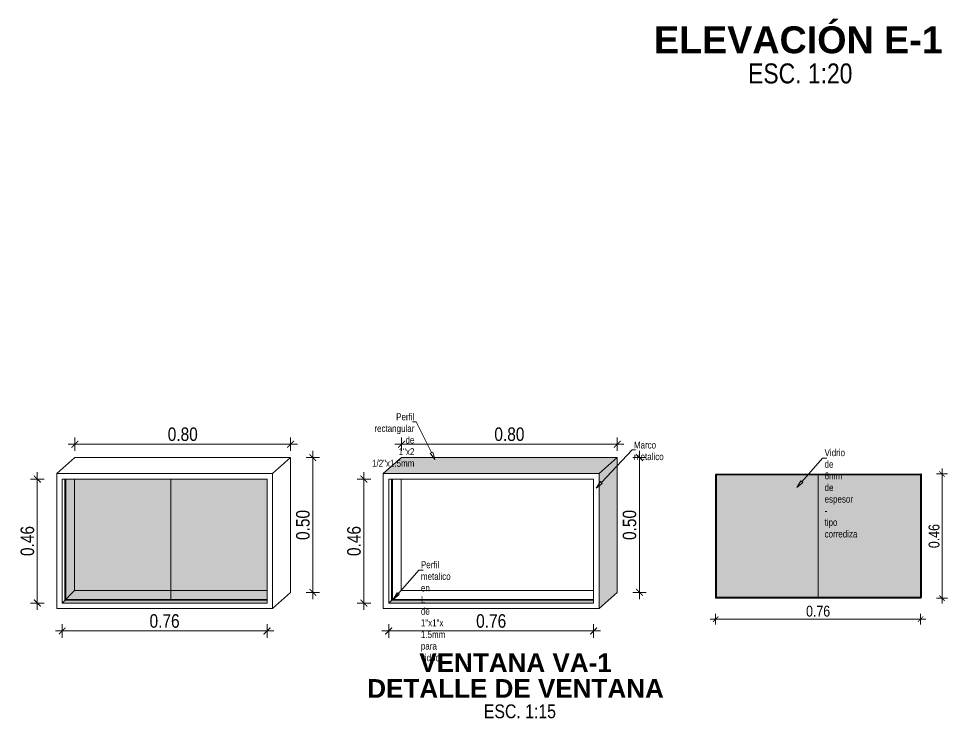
# Model space of a CAD drawing. Header units: metres. Extents: x 116.6 to 157, y -0.9 to 78.1.
# Drawn here: x 138.497 to 141.942, y 65.428 to 68.025 of the extents above; entities that cross this region are included whole.
import ezdxf
from ezdxf import colors
from ezdxf.entities.mleader import LeaderData, LeaderLine
from ezdxf.enums import TextEntityAlignment as Align
from ezdxf.math import Vec2, Vec3

# ---------------------------------------------------------------- set-up
doc = ezdxf.new("R2010")
doc.units = ezdxf.units.M
doc.layers.get('0').update_dxf_attribs({"color": 253})
doc.layers.get('Defpoints').update_dxf_attribs({"color": 30, "lineweight": 9})
for name, color, linetype, lineweight in [('-Acero techos', 252, 'Continuous', 13), ('-Acotado', 251, 'Continuous', 5), ('-Textos', 7, 'Continuous', 20), ('FIC-2ES_VEREDA', 253, 'Continuous', 5), ('ventana', 152, 'Continuous', 20)]:
    doc.layers.add(name, color=color, linetype=linetype, lineweight=lineweight)
doc.layers.add('A_50_CotasExter', color=253, linetype='Continuous')
doc.layers.add('G-TEXTOS-TITULOS', color=4, linetype='Continuous')
doc.styles.add('-Arial Narrow', font='ARIALN.TTF')
doc.styles.add('25-TITULO', font='arialbd.ttf', dxfattribs={"height": 0.1})
doc.dimstyles.new('Esc 1_20n', dxfattribs={"dimscale": 0.02, "dimtxt": 2, "dimasz": 1, "dimexe": 1, "dimexo": 1, "dimgap": 0.45, "dimtad": 1, "dimtoh": 1, "dimzin": 3, "dimdsep": 46, "dimtxsty": '-Arial Narrow', "dimblk": 'ARCHTICK', "dimcen": 1, "dimdle": 1, "dimclrd": 252, "dimclre": 252, "dimclrt": 252, "dimadec": 0, "dimazin": 0, "dimtfac": 1, "dimtix": 1, "dimtmove": 1, "dimatfit": 2, "dimldrblk": 'ARCHTICK', "dimfxl": 1, "dimfxlon": 1, "dimtolj": 2, "dimlwd": 5, "dimlwe": 5, "dimarcsym": 0})

# ---------------------------------------------------------------- blocks, each defined once
blk = doc.blocks.new('_ArchTick')
at = {"color": 0, "linetype": 'ByBlock', "const_width": 0.15}
blk.add_lwpolyline([(-0.5, -0.5), (0.5, 0.5)], dxfattribs=at)
blk = doc.blocks.new('*D170')
at = {"layer": '-Acotado', "color": 252, "lineweight": 5, "transparency": 16777216}
for p, q in [((141.9219, 65.8543), (141.9219, 66.3551)), ((141.9019, 66.3351), (141.9419, 66.3351)), ((141.9019, 65.8743), (141.9419, 65.8743))]:
    blk.add_line(p, q, dxfattribs=at)
at = {"layer": 'Defpoints', "color": 0, "transparency": 16777216}
for p in [(141.72, 66.3351), (141.9219, 66.3351), (141.8163, 65.8743)]:
    blk.add_point(p, dxfattribs=at)
at = {"layer": '-Acotado', "color": 252, "lineweight": 5, "transparency": 16777216, "xscale": 0.02, "yscale": 0.02, "zscale": 0.02}
for p, rotation in [((141.9219, 66.3351), 90), ((141.9219, 65.8743), 270)]:
    blk.add_blockref('_ArchTick', p, dxfattribs=dict(at, rotation=rotation))
at = {"layer": '-Acotado', "color": 252, "transparency": 16777216, "insert": (141.8925, 66.1047), "char_height": 0.04, "attachment_point": 5, "rotation": 90, "style": '-Arial Narrow'}
blk.add_mtext('\\A2;0.46', dxfattribs=at)
blk = doc.blocks.new('*D171')
at = {"layer": '-Acotado', "color": 252, "lineweight": 5, "transparency": 16777216}
for p, q in [((141.8624, 65.7965), (141.0624, 65.7965)), ((141.0824, 65.8165), (141.0824, 65.7765)), ((141.8424, 65.8165), (141.8424, 65.7765))]:
    blk.add_line(p, q, dxfattribs=at)
at = {"layer": 'Defpoints', "color": 0, "transparency": 16777216}
for p in [(141.0824, 65.8743), (141.8424, 65.8743), (141.0824, 65.7965)]:
    blk.add_point(p, dxfattribs=at)
at = {"layer": '-Acotado', "color": 252, "lineweight": 5, "transparency": 16777216, "xscale": 0.02, "yscale": 0.02, "zscale": 0.02, "rotation": 180}
blk.add_blockref('_ArchTick', (141.0824, 65.7965), dxfattribs=at)
at = {"layer": '-Acotado', "color": 252, "lineweight": 5, "transparency": 16777216, "xscale": 0.02, "yscale": 0.02, "zscale": 0.02}
blk.add_blockref('_ArchTick', (141.8424, 65.7965), dxfattribs=at)
at = {"layer": '-Acotado', "color": 252, "transparency": 16777216, "insert": (141.4624, 65.8259), "char_height": 0.04, "attachment_point": 5, "style": '-Arial Narrow'}
blk.add_mtext('\\A2;0.76', dxfattribs=at)
blk = doc.blocks.new('_ClosedBlank')
at = {"color": 0, "linetype": 'ByBlock', "lineweight": -2}
for p, q in [((-1, 0.17), (0, 0)), ((-1, 0.17), (-1, -0.17)), ((0, 0), (-1, -0.17))]:
    blk.add_line(p, q, dxfattribs=at)
blk = doc.blocks.new('*D685')
at = {"layer": 'A_50_CotasExter', "color": 252, "lineweight": 5, "transparency": 16777216}
for p, q in [((138.7062, 66.4209), (138.7062, 66.4705)), ((139.5062, 66.4209), (139.5062, 66.4705)), ((138.6812, 66.4455), (139.5312, 66.4455))]:
    blk.add_line(p, q, dxfattribs=at)
at = {"layer": 'Defpoints', "color": 0, "transparency": 16777216}
for p in [(139.5062, 66.4455), (138.7062, 66.3959), (139.5062, 66.3959)]:
    blk.add_point(p, dxfattribs=at)
at = {"layer": 'A_50_CotasExter', "color": 252, "lineweight": 5, "transparency": 16777216, "xscale": 0.025, "yscale": 0.025, "zscale": 0.025, "rotation": 180}
blk.add_blockref('_ArchTick', (138.7062, 66.4455), dxfattribs=at)
at = {"layer": 'A_50_CotasExter', "color": 252, "lineweight": 5, "transparency": 16777216, "xscale": 0.025, "yscale": 0.025, "zscale": 0.025}
blk.add_blockref('_ArchTick', (139.5062, 66.4455), dxfattribs=at)
at = {"layer": 'A_50_CotasExter', "color": 252, "transparency": 16777216, "insert": (139.1062, 66.4823), "char_height": 0.05, "attachment_point": 5, "style": '-Arial Narrow'}
blk.add_mtext('\\A2;0.80', dxfattribs=at)
blk = doc.blocks.new('*D686')
at = {"layer": 'A_50_CotasExter', "color": 252, "lineweight": 5, "transparency": 16777216}
for p, q in [((138.6588, 65.7776), (138.6588, 65.7276)), ((139.4188, 65.7776), (139.4188, 65.7276)), ((138.6338, 65.7526), (139.4438, 65.7526))]:
    blk.add_line(p, q, dxfattribs=at)
at = {"layer": 'Defpoints', "color": 0, "transparency": 16777216}
for p in [(138.6588, 65.8563), (139.4188, 65.8563), (139.4188, 65.7526)]:
    blk.add_point(p, dxfattribs=at)
at = {"layer": 'A_50_CotasExter', "color": 252, "lineweight": 5, "transparency": 16777216, "xscale": 0.025, "yscale": 0.025, "zscale": 0.025, "rotation": 180}
blk.add_blockref('_ArchTick', (138.6588, 65.7526), dxfattribs=at)
at = {"layer": 'A_50_CotasExter', "color": 252, "lineweight": 5, "transparency": 16777216, "xscale": 0.025, "yscale": 0.025, "zscale": 0.025}
blk.add_blockref('_ArchTick', (139.4188, 65.7526), dxfattribs=at)
at = {"layer": 'A_50_CotasExter', "color": 252, "transparency": 16777216, "insert": (139.0388, 65.7894), "char_height": 0.05, "attachment_point": 5, "style": '-Arial Narrow'}
blk.add_mtext('\\A2;0.76', dxfattribs=at)
blk = doc.blocks.new('*D687')
at = {"layer": 'A_50_CotasExter', "color": 252, "lineweight": 5, "transparency": 16777216}
for p, q in [((138.5919, 66.3163), (138.5419, 66.3163)), ((138.5669, 65.8313), (138.5669, 66.3413)), ((138.5919, 65.8563), (138.5419, 65.8563))]:
    blk.add_line(p, q, dxfattribs=at)
at = {"layer": 'Defpoints', "color": 0, "transparency": 16777216}
for p in [(138.5669, 66.3163), (138.6588, 66.3163), (138.6588, 65.8563)]:
    blk.add_point(p, dxfattribs=at)
at = {"layer": 'A_50_CotasExter', "color": 252, "lineweight": 5, "transparency": 16777216, "xscale": 0.025, "yscale": 0.025, "zscale": 0.025}
for p, rotation in [((138.5669, 66.3163), 90), ((138.5669, 65.8563), 270)]:
    blk.add_blockref('_ArchTick', p, dxfattribs=dict(at, rotation=rotation))
at = {"layer": 'A_50_CotasExter', "color": 252, "transparency": 16777216, "insert": (138.5302, 66.0863), "char_height": 0.05, "attachment_point": 5, "rotation": 90, "style": '-Arial Narrow'}
blk.add_mtext('\\A2;0.46', dxfattribs=at)
blk = doc.blocks.new('*D688')
at = {"layer": 'A_50_CotasExter', "color": 252, "lineweight": 5, "transparency": 16777216}
for p, q in [((139.5887, 66.4209), (139.5887, 65.8709)), ((139.5637, 66.3959), (139.6137, 66.3959)), ((139.5637, 65.8959), (139.6137, 65.8959))]:
    blk.add_line(p, q, dxfattribs=at)
at = {"layer": 'Defpoints', "color": 0, "transparency": 16777216}
for p in [(139.5062, 66.3959), (139.5062, 65.8959), (139.5887, 65.8959)]:
    blk.add_point(p, dxfattribs=at)
at = {"layer": 'A_50_CotasExter', "color": 252, "lineweight": 5, "transparency": 16777216, "xscale": 0.025, "yscale": 0.025, "zscale": 0.025}
for p, rotation in [((139.5887, 66.3959), 90), ((139.5887, 65.8959), 270)]:
    blk.add_blockref('_ArchTick', p, dxfattribs=dict(at, rotation=rotation))
at = {"layer": 'A_50_CotasExter', "color": 252, "transparency": 16777216, "insert": (139.5519, 66.1459), "char_height": 0.05, "attachment_point": 5, "rotation": 90, "style": '-Arial Narrow'}
blk.add_mtext('\\A2;0.50', dxfattribs=at)
blk = doc.blocks.new('*D690')
at = {"layer": 'A_50_CotasExter', "color": 252, "lineweight": 5, "transparency": 16777216}
for p, q in [((139.9175, 66.4209), (139.9175, 66.4705)), ((140.7175, 66.4209), (140.7175, 66.4705)), ((139.8925, 66.4455), (140.7425, 66.4455))]:
    blk.add_line(p, q, dxfattribs=at)
at = {"layer": 'Defpoints', "color": 0, "transparency": 16777216}
for p in [(140.7175, 66.4455), (139.9175, 66.3959), (140.7175, 66.3959)]:
    blk.add_point(p, dxfattribs=at)
at = {"layer": 'A_50_CotasExter', "color": 252, "lineweight": 5, "transparency": 16777216, "xscale": 0.025, "yscale": 0.025, "zscale": 0.025, "rotation": 180}
blk.add_blockref('_ArchTick', (139.9175, 66.4455), dxfattribs=at)
at = {"layer": 'A_50_CotasExter', "color": 252, "lineweight": 5, "transparency": 16777216, "xscale": 0.025, "yscale": 0.025, "zscale": 0.025}
blk.add_blockref('_ArchTick', (140.7175, 66.4455), dxfattribs=at)
at = {"layer": 'A_50_CotasExter', "color": 252, "transparency": 16777216, "insert": (140.3175, 66.4823), "char_height": 0.05, "attachment_point": 5, "style": '-Arial Narrow'}
blk.add_mtext('\\A2;0.80', dxfattribs=at)
blk = doc.blocks.new('*D691')
at = {"layer": 'A_50_CotasExter', "color": 252, "lineweight": 5, "transparency": 16777216}
for p, q in [((139.87, 65.7776), (139.87, 65.7276)), ((140.63, 65.7776), (140.63, 65.7276)), ((139.845, 65.7526), (140.655, 65.7526))]:
    blk.add_line(p, q, dxfattribs=at)
at = {"layer": 'Defpoints', "color": 0, "transparency": 16777216}
for p in [(139.87, 65.8563), (140.63, 65.8563), (140.63, 65.7526)]:
    blk.add_point(p, dxfattribs=at)
at = {"layer": 'A_50_CotasExter', "color": 252, "lineweight": 5, "transparency": 16777216, "xscale": 0.025, "yscale": 0.025, "zscale": 0.025, "rotation": 180}
blk.add_blockref('_ArchTick', (139.87, 65.7526), dxfattribs=at)
at = {"layer": 'A_50_CotasExter', "color": 252, "lineweight": 5, "transparency": 16777216, "xscale": 0.025, "yscale": 0.025, "zscale": 0.025}
blk.add_blockref('_ArchTick', (140.63, 65.7526), dxfattribs=at)
at = {"layer": 'A_50_CotasExter', "color": 252, "transparency": 16777216, "insert": (140.25, 65.7894), "char_height": 0.05, "attachment_point": 5, "style": '-Arial Narrow'}
blk.add_mtext('\\A2;0.76', dxfattribs=at)
blk = doc.blocks.new('*D692')
at = {"layer": 'A_50_CotasExter', "color": 252, "lineweight": 5, "transparency": 16777216}
for p, q in [((139.8032, 66.3163), (139.7532, 66.3163)), ((139.7782, 65.8313), (139.7782, 66.3413)), ((139.8032, 65.8563), (139.7532, 65.8563))]:
    blk.add_line(p, q, dxfattribs=at)
at = {"layer": 'Defpoints', "color": 0, "transparency": 16777216}
for p in [(139.7782, 66.3163), (139.87, 66.3163), (139.87, 65.8563)]:
    blk.add_point(p, dxfattribs=at)
at = {"layer": 'A_50_CotasExter', "color": 252, "lineweight": 5, "transparency": 16777216, "xscale": 0.025, "yscale": 0.025, "zscale": 0.025}
for p, rotation in [((139.7782, 66.3163), 90), ((139.7782, 65.8563), 270)]:
    blk.add_blockref('_ArchTick', p, dxfattribs=dict(at, rotation=rotation))
at = {"layer": 'A_50_CotasExter', "color": 252, "transparency": 16777216, "insert": (139.7414, 66.0863), "char_height": 0.05, "attachment_point": 5, "rotation": 90, "style": '-Arial Narrow'}
blk.add_mtext('\\A2;0.46', dxfattribs=at)
blk = doc.blocks.new('*D689')
at = {"layer": 'A_50_CotasExter', "color": 252, "lineweight": 5, "transparency": 16777216}
for p, q in [((140.7999, 66.4209), (140.7999, 65.8709)), ((140.7749, 66.3959), (140.8249, 66.3959)), ((140.7749, 65.8959), (140.8249, 65.8959))]:
    blk.add_line(p, q, dxfattribs=at)
at = {"layer": 'Defpoints', "color": 0, "transparency": 16777216}
for p in [(140.7175, 66.3959), (140.7175, 65.8959), (140.7999, 65.8959)]:
    blk.add_point(p, dxfattribs=at)
at = {"layer": 'A_50_CotasExter', "color": 252, "lineweight": 5, "transparency": 16777216, "xscale": 0.025, "yscale": 0.025, "zscale": 0.025}
for p, rotation in [((140.7999, 66.3959), 90), ((140.7999, 65.8959), 270)]:
    blk.add_blockref('_ArchTick', p, dxfattribs=dict(at, rotation=rotation))
at = {"layer": 'A_50_CotasExter', "color": 252, "transparency": 16777216, "insert": (140.7631, 66.1459), "char_height": 0.05, "attachment_point": 5, "rotation": 90, "style": '-Arial Narrow'}
blk.add_mtext('\\A2;0.50', dxfattribs=at)

msp = doc.modelspace()

# ---------------------------------------------------------------- hatches: boundary and pattern name
at = {"layer": '-Acero techos', "true_color": 0x939598}
h = msp.add_hatch(color=252, dxfattribs=at)
h.dxf.hatch_style = 1
h.paths.add_polyline_path([(140.7175, 66.3959), (139.9175, 66.3959), (139.85, 66.3363), (140.65, 66.3363)])
h.paths.add_polyline_path([(140.7175, 66.3959), (140.65, 66.3363), (140.65, 65.8363), (140.7175, 65.8959)])
at = {"layer": '-Acero techos', "true_color": 0xadddf7}
h = msp.add_hatch(dxfattribs=at)
h.set_pattern_fill('AR-CONC', color=141, scale=0.0001)
h.set_pattern_definition([(50, (-1387.911914, -1356.432336), (0.0182184669, -0.00159390855), [0.001905, -0.020955]), (355, (-1387.911914, -1356.432336), (-0.00352434214, 0.01910568452), [0.001524, -0.01676405842]), (100.4514447, (-1387.910396, -1356.432468), (0.01469412471, 0.01751177519), [0.00161900088, -0.01780902446]), (46.1842, (-1387.911914, -1356.427256), (0.0271079041, -0.0042042328), [0.0028575, -0.0314325]), (96.6355576, (-1387.909655, -1356.427606), (0.0237404134, 0.02474261246), [0.0024285023, -0.0267135608]), (351.1841512, (-1387.911914, -1356.427256), (0.0237404134, 0.02474261246), [0.0022859967, -0.0251459732]), (21, (-1387.909374, -1356.428526), (0.01516143913, -0.01022651982), [0.001905, -0.020955]), (326, (-1387.909374, -1356.428526), (0.00618020283, 0.01841879661), [0.001524, -0.016764]), (71.451445, (-1387.90811, -1356.429378), (0.02134164193, 0.00819227689), [0.00161900088, -0.01780899376]), (37.5, (-1387.911914, -1356.4323355), (0.000308860325, 0.008455503887), [0, -0.0165608, 0, -0.017018, 0, -0.0168275]), (7.5, (-1387.911914, -1356.4323355), (0.00668196625, 0.01001805748), [0, -0.0097028, 0, -0.0161798, 0, -0.0064135]), (327.5, (-1387.917578, -1356.4323355), (0.013559059517, -0.0005728744), [0, -0.00635, 0, -0.019812, 0, -0.026289]), (317.5, (-1387.920118, -1356.432336), (0.01481291814, 0.0025426491), [0, -0.008255, 0, -0.0131572, 0, -0.018669])])
h.paths.add_polyline_path([(139.4188, 65.8664), (139.4188, 66.3163), (138.6689, 66.3163), (138.6689, 65.8665)])
h = msp.add_hatch(dxfattribs=at)
h.set_pattern_fill('AR-CONC', color=141, scale=0.0001)
h.set_pattern_definition([(50, (-1385.544629, -1355.732068), (0.0182184669, -0.00159390855), [0.001905, -0.020955]), (355, (-1385.54463, -1355.732068), (-0.00352434214, 0.01910568452), [0.001524, -0.01676405842]), (100.4514447, (-1385.543111, -1355.7322), (0.01469412471, 0.01751177519), [0.00161900088, -0.01780902446]), (46.1842, (-1385.54463, -1355.726988), (0.0271079041, -0.0042042328), [0.0028575, -0.0314325]), (96.6355576, (-1385.54237, -1355.727338), (0.0237404134, 0.02474261246), [0.0024285023, -0.0267135608]), (351.1841512, (-1385.54463, -1355.726988), (0.0237404134, 0.02474261246), [0.0022859967, -0.0251459732]), (21, (-1385.542089, -1355.728258), (0.01516143913, -0.01022651982), [0.001905, -0.020955]), (326, (-1385.54209, -1355.728258), (0.00618020283, 0.01841879661), [0.001524, -0.016764]), (71.451445, (-1385.540826, -1355.72911), (0.02134164193, 0.00819227689), [0.00161900088, -0.01780899376]), (37.5, (-1385.544629, -1355.732068), (0.000308860325, 0.008455503887), [0, -0.0165608, 0, -0.017018, 0, -0.0168275]), (7.5, (-1385.544629, -1355.732068), (0.00668196625, 0.01001805748), [0, -0.0097028, 0, -0.0161798, 0, -0.0064135]), (327.5, (-1385.5502934, -1355.732068), (0.013559059517, -0.0005728744), [0, -0.00635, 0, -0.019812, 0, -0.026289]), (317.5, (-1385.552833, -1355.732068), (0.01481291814, 0.0025426491), [0, -0.008255, 0, -0.0131572, 0, -0.018669])])
h.paths.add_polyline_path([(141.086, 65.8778), (141.8424, 65.8778), (141.8424, 66.3318), (141.086, 66.3318)])
at = {"layer": '-Acero techos', "true_color": 0xc7c8ca}
h = msp.add_hatch(color=9, dxfattribs=at)
h.dxf.hatch_style = 1
h.paths.add_polyline_path([(138.6689, 65.8664), (138.6588, 65.8563), (139.4188, 65.8563), (139.4188, 65.8664)])
h = msp.add_hatch(color=9, dxfattribs=at)
h.dxf.hatch_style = 1
h.paths.add_polyline_path([(139.8801, 65.8664), (139.87, 65.8563), (140.63, 65.8563), (140.63, 65.8664)])

# ---------------------------------------------------------------- linework, layer by layer
at = {"layer": '-Acero techos'}
for p, q in [((139.5062, 65.8959), (139.5062, 66.3959)), ((140.7175, 65.8959), (140.7175, 66.3959)), ((138.6689, 65.8664), (138.6689, 66.3163)), ((138.6725, 65.87), (138.6725, 66.3163)), ((138.7053, 65.9029), (138.7053, 66.3163)), ((139.8802, 65.8664), (139.8802, 66.3163)), ((139.8837, 65.87), (139.8837, 66.3163)), ((139.9166, 65.9029), (139.9166, 66.3163)), ((141.0824, 66.3318), (141.0861, 66.3352)), ((141.0824, 66.3318), (141.8424, 66.3318)), ((141.0824, 65.8743), (141.0824, 66.3318)), ((141.086, 66.335), (141.8462, 66.3351)), ((141.086, 65.8778), (141.086, 66.3318)), ((141.8424, 66.3318), (141.8461, 66.3352)), ((141.8424, 66.3318), (141.8424, 65.8743)), ((141.8462, 66.3351), (141.846, 65.8778)), ((138.6588, 65.8563), (138.7053, 65.9029)), ((138.7053, 65.9029), (139.4188, 65.9029)), ((139.87, 65.8563), (139.9166, 65.9029)), ((139.9166, 65.9029), (140.63, 65.9029)), ((139.4188, 65.8664), (138.6689, 65.8664)), ((139.4188, 65.87), (138.6725, 65.87)), ((140.63, 65.8664), (139.8802, 65.8664)), ((140.63, 65.87), (139.8837, 65.87)), ((141.0824, 65.8743), (141.086, 65.8778)), ((141.8424, 65.8743), (141.0824, 65.8743)), ((141.8424, 65.8778), (141.086, 65.8778)), ((141.8424, 65.8743), (141.846, 65.8778))]:
    msp.add_line(p, q, dxfattribs=at)
at = {"layer": 'FIC-2ES_VEREDA'}
for p, q in [((139.0621, 65.87), (139.0621, 66.3163)), ((141.4624, 66.3318), (141.4624, 65.8778))]:
    msp.add_line(p, q, dxfattribs=at)
at = {"layer": 'ventana', "color": 18, "true_color": 0x000000}
for p, q in [((138.6388, 66.3363), (138.7062, 66.3959)), ((139.5062, 66.3959), (138.7062, 66.3959)), ((139.4388, 66.3363), (139.5062, 66.3959)), ((139.85, 66.3363), (139.9175, 66.3959)), ((140.7175, 66.3959), (139.9175, 66.3959)), ((140.65, 66.3363), (140.7175, 66.3959)), ((138.6388, 65.8363), (138.6388, 66.3363)), ((138.6388, 66.3363), (139.4388, 66.3363)), ((138.6588, 65.8563), (138.6588, 66.3163)), ((138.6588, 66.3163), (139.4188, 66.3163)), ((139.4188, 66.3163), (139.4188, 65.8563)), ((139.4388, 66.3363), (139.4388, 65.8363)), ((139.85, 65.8363), (139.85, 66.3363)), ((139.85, 66.3363), (140.65, 66.3363)), ((139.87, 65.8563), (139.87, 66.3163)), ((139.87, 66.3163), (140.63, 66.3163)), ((140.63, 66.3163), (140.63, 65.8563)), ((140.65, 66.3363), (140.65, 65.8363)), ((139.4388, 65.8363), (139.5062, 65.8959)), ((140.65, 65.8363), (140.7175, 65.8959)), ((139.4388, 65.8363), (138.6388, 65.8363)), ((139.4188, 65.8563), (138.6588, 65.8563)), ((140.65, 65.8363), (139.85, 65.8363)), ((140.63, 65.8563), (139.87, 65.8563))]:
    msp.add_line(p, q, dxfattribs=at)

# ---------------------------------------------------------------- texts
at = {"layer": '-Textos', "style": '-Arial Narrow'}
for s, height, p in [('ESC. 1:20', 0.07408, (141.3962, 67.8211)), ('ESC. 1:15', 0.05122, (140.3565, 65.4546))]:
    msp.add_text(s, height=height, dxfattribs=at).set_placement(p, align=Align.MIDDLE_CENTER)
at = {"layer": 'G-TEXTOS-TITULOS', "color": 219, "true_color": 0x642165, "style": '25-TITULO'}
for s, height, p in [('ELEVACIÓN E-1', 0.1, (141.3892, 67.9458)), ('VENTANA VA-1', 0.069141, (140.3404, 65.635)), ('DETALLE DE VENTANA', 0.069141, (140.3404, 65.5395))]:
    msp.add_text(s, height=height, dxfattribs=at).set_placement(p, align=Align.MIDDLE_CENTER)

# ---------------------------------------------------------------- dimensions: what is measured, and where the dimension line sits
at = {"layer": '-Acotado'}
dim = msp.add_linear_dim(base=(141.9219, 66.3351), p1=(141.8163, 65.8743), p2=(141.72, 66.3351), angle=90, dimstyle='Esc 1_20n', dxfattribs=at)
dim.commit()
dim.dimension.update_dxf_attribs({"geometry": '*D170', "text_midpoint": (141.8925, 66.1047)})
dim = msp.add_linear_dim(base=(141.0824, 65.7965), p1=(141.8424, 65.8743), p2=(141.0824, 65.8743), dimstyle='Esc 1_20n', dxfattribs=at)
dim.commit()
dim.dimension.update_dxf_attribs({"geometry": '*D171', "text_midpoint": (141.4624, 65.8259)})
at = {"layer": 'A_50_CotasExter'}
for p1, p2, distance, picture, middle in [((138.7062, 66.3959), (139.5062, 66.3959), 0.0496, '*D685', (139.1062, 66.4823)), ((139.9175, 66.3959), (140.7175, 66.3959), 0.0496, '*D690', (140.3175, 66.4823)), ((139.5062, 66.3959), (139.5062, 65.8959), 0.0824, '*D688', (139.5519, 66.1459)), ((140.7175, 66.3959), (140.7175, 65.8959), 0.0824, '*D689', (140.7631, 66.1459)), ((138.6588, 65.8563), (138.6588, 66.3163), 0.0918, '*D687', (138.5302, 66.0863)), ((139.87, 65.8563), (139.87, 66.3163), 0.0918, '*D692', (139.7414, 66.0863)), ((138.6588, 65.8563), (139.4188, 65.8563), -0.1038, '*D686', (139.0388, 65.7894)), ((139.87, 65.8563), (140.63, 65.8563), -0.1038, '*D691', (140.25, 65.7894))]:
    dim = msp.add_aligned_dim(p1=p1, p2=p2, distance=distance, dimstyle='Esc 1_20n', override={"dimscale": 0.025}, dxfattribs=at)
    dim.commit()
    dim.dimension.update_dxf_attribs({"geometry": picture, "text_midpoint": middle})

# ---------------------------------------------------------------- leaders
at = {"layer": '-Acotado'}
ml = msp.add_multileader_mtext('Standard', dxfattribs=at)
ml.set_content('Perfil rectangular de 1"x2 1/2"x1.5mm', color=7, style='-Arial Narrow')
ml.set_leader_properties(color=7, linetype='ByLayer', lineweight=0)
ml.set_arrow_properties(name='CLOSEDBLANK')
ml.build(insert=Vec2(0, 0))
ml.multileader.update_dxf_attribs({"has_dogleg": 0, "text_left_attachment_type": 6, "text_right_attachment_type": 6, "dogleg_length": 0, "arrow_head_size": 0.0287, "scale": 0.025})
ctx = ml.context
ctx.base_point, ctx.scale, ctx.char_height, ctx.arrow_head_size, ctx.landing_gap_size, ctx.plane_origin = Vec3(139.6965, 66.529), 0.025, 0.025852, 0.0287, 0.00718, Vec3(140.3805, 66.5013)
ctx.left_attachment, ctx.right_attachment, ctx.text_align_type = 6, 6, 2
notes = []
notes.append((ctx, [(1, (1, 1, 0), (139.9723, 66.529), (-1, 0), 0, [(0, [(140.0413, 66.3886)], 0, [])])]))
ctx.mtext.insert, ctx.mtext.width, ctx.mtext.alignment, ctx.mtext.flow_direction = Vec3(139.9651, 66.5601), 0.287601, 3, 5
ml = msp.add_multileader_mtext('Standard', dxfattribs=at)
ml.set_content('Marco metalico  ', color=7, style='-Arial Narrow')
ml.set_leader_properties(color=7, linetype='ByLayer', lineweight=0)
ml.set_arrow_properties(name='CLOSEDBLANK')
ml.build(insert=Vec2(0, 0))
ml.multileader.update_dxf_attribs({"has_dogleg": 0, "text_left_attachment_type": 6, "text_right_attachment_type": 6, "dogleg_length": 0, "arrow_head_size": 0.0287, "scale": 0.025})
ctx = ml.context
ctx.base_point, ctx.scale, ctx.char_height, ctx.arrow_head_size, ctx.landing_gap_size, ctx.plane_origin = Vec3(140.7722, 66.4244), 0.025, 0.025852, 0.0287, 0.00718, Vec3(141.7146, 66.3967)
ctx.left_attachment, ctx.right_attachment = 6, 6
notes.append((ctx, [(0, (1, 1, 0), (140.7722, 66.4244), (1, 0), 0, [(0, [(140.6388, 66.2828)], 0, [])])]))
ctx.mtext.insert, ctx.mtext.width, ctx.mtext.flow_direction = Vec3(140.7793, 66.4555), 0.221909, 5
ml = msp.add_multileader_mtext('Standard', dxfattribs=at)
ml.set_content('Vidrio de 6mm de espesor - tipo corrediza', color=7, style='-Arial Narrow')
ml.set_leader_properties(color=7, linetype='ByLayer', lineweight=0)
ml.set_arrow_properties(name='CLOSEDBLANK')
ml.build(insert=Vec2(0, 0))
ml.multileader.update_dxf_attribs({"has_dogleg": 0, "text_left_attachment_type": 6, "text_right_attachment_type": 6, "dogleg_length": 0, "arrow_head_size": 0.0287, "scale": 0.025})
ctx = ml.context
ctx.base_point, ctx.scale, ctx.char_height, ctx.arrow_head_size, ctx.landing_gap_size, ctx.plane_origin = Vec3(141.4792, 66.3941), 0.025, 0.025852, 0.0287, 0.00718, Vec3(142.4217, 66.3663)
ctx.left_attachment, ctx.right_attachment = 6, 6
notes.append((ctx, [(0, (1, 1, 0), (141.4792, 66.3941), (1, 0), 0, [(0, [(141.3833, 66.285)], 0, [])])]))
ctx.mtext.insert, ctx.mtext.width, ctx.mtext.flow_direction = Vec3(141.4864, 66.4271), 0.329809, 5
ml = msp.add_multileader_mtext('Standard', dxfattribs=at)
ml.set_content('Perfil metalico en L de 1"x1"x 1.5mm  para vidrio', color=7, style='-Arial Narrow')
ml.set_leader_properties(color=7, linetype='ByLayer', lineweight=0)
ml.set_arrow_properties(name='CLOSEDBLANK')
ml.build(insert=Vec2(0, 0))
ml.multileader.update_dxf_attribs({"has_dogleg": 0, "text_left_attachment_type": 6, "text_right_attachment_type": 6, "dogleg_length": 0, "arrow_head_size": 0.0287, "scale": 0.025})
ctx = ml.context
ctx.base_point, ctx.scale, ctx.char_height, ctx.arrow_head_size, ctx.landing_gap_size, ctx.plane_origin = Vec3(139.9821, 65.9783), 0.025, 0.025852, 0.0287, 0.00718, Vec3(140.6246, 65.9505)
ctx.left_attachment, ctx.right_attachment = 6, 6
notes.append((ctx, [(0, (1, 1, 0), (139.9821, 65.9783), (1, 0), 0, [(0, [(139.8862, 65.8691)], 0, [])])]))
ctx.mtext.insert, ctx.mtext.width, ctx.mtext.flow_direction = Vec3(139.9893, 66.0113), 0.355833, 5
for ctx, leaders in notes:
    for number, flags, end, landing, length, lines in leaders:
        leader = LeaderData()
        leader.index, (leader.has_last_leader_line, leader.has_dogleg_vector, leader.attachment_direction) = number, flags
        leader.last_leader_point, leader.dogleg_vector, leader.dogleg_length = Vec3(end), Vec3(landing), length
        for number, points, colour, breaks in lines:
            line = LeaderLine()
            line.index, line.vertices, line.color, line.breaks = number, Vec3.list(points), colors.encode_raw_color(colour), breaks
            leader.lines.append(line)
        ctx.leaders.append(leader)

doc.saveas('drawing.dxf')
